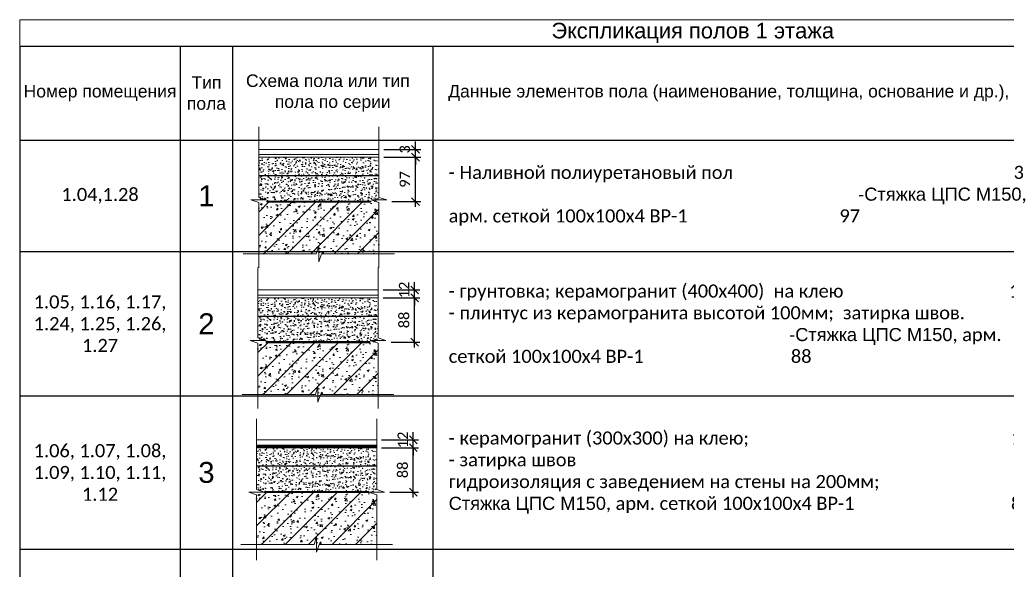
# Model space of a CAD drawing. Header units: millimetres. Extents: x 2559584 to 2748503, y -688364 to -611007.
# Drawn here: x 2674712 to 2693616, y -661907 to -651371 of the extents above; entities that cross this region are included whole.
import ezdxf

# ---------------------------------------------------------------- set-up
doc = ezdxf.new("R2010")
doc.units = ezdxf.units.MM
doc.header["$LTSCALE"] = 50
doc.linetypes.add('DASHED', pattern=[7, 5, -2, 0])
doc.linetypes.add('DASHED2', pattern=[0.375, 0.25, -0.125])
doc.layers.get('Defpoints').update_dxf_attribs({"color": 4})
for name, color, linetype in [('A-ELEV', 5, 'Continuous'), ('A-FLOR-IDEN', 14, 'Continuous'), ('A-ROOF', 5, 'Continuous')]:
    doc.layers.add(name, color=color, linetype=linetype)
doc.layers.add('S-SLAB', color=8, linetype='Continuous', lineweight=18)
doc.styles.add('Calibri', font='calibri.ttf')
doc.styles.add('DimNat100', font='romans.shx', dxfattribs={"height": 200})
doc.styles.add('M_200', font='arial.ttf')
doc.dimstyles.new('DimSpecM100', dxfattribs={"dimtxt": 200, "dimasz": 150, "dimexe": 100, "dimexo": 100, "dimgap": 100, "dimtad": 1, "dimdec": 0, "dimzin": 0, "dimtxsty": 'DimNat100', "dimblk": 'OBLIQUE', "dimcen": 100, "dimdle": 100, "dimclrt": 14, "dimazin": 0, "dimtfac": 1, "dimtdec": 0, "dimtix": 1, "dimtmove": 1, "dimatfit": 3, "dimldrblk": 'OBLIQUE', "dimfxl": 1, "dimtolj": 1, "dimtzin": 0, "dimarcsym": 0})

# ---------------------------------------------------------------- blocks, each defined once
blk = doc.blocks.new('*T376')
at = {"layer": 'A-FLOR-IDEN', "color": 0, "lineweight": -2, "transparency": 16777216}
for p, q in [((0, -503), (25767, -503)), ((0, -503), (0, -20273)), ((3074, -503), (3074, -2303)), ((4074, -503), (4074, -20273)), ((7911, -503), (7911, -18275)), ((19790, -503), (19790, -20273)), ((21742, -503), (21742, -7200)), ((23605, -503), (23605, -20273)), ((25767, -503), (25767, -20273)), ((0, -2303), (25767, -2303)), ((0, -4436), (7911, -4436)), ((23605, -4436), (25767, -4436)), ((0, -7200), (21742, -7200)), ((23605, -7200), (25767, -7200)), ((0, -10132), (21742, -10132)), ((23605, -10132), (25767, -10132)), ((0, -13250), (21742, -13250)), ((21742, -13250), (21742, -20273)), ((23605, -13250), (25767, -13250)), ((0, -16384), (21742, -16384)), ((23605, -16384), (25767, -16384)), ((3074, -18275), (21742, -18275)), ((23605, -18275), (25767, -18275)), ((3074, -19260), (25767, -19260)), ((3074, -20273), (25767, -20273))]:
    blk.add_line(p, q, dxfattribs=at)
at = {"layer": 'A-FLOR-IDEN', "color": 0, "linetype": 'ByBlock', "lineweight": -2, "transparency": 16777216}
for p, q in [((3074, -2303), (3074, -20273)), ((7911, -4436), (23605, -4436)), ((21742, -7200), (23605, -7200)), ((21742, -7200), (21742, -13250)), ((21742, -10132), (23605, -10132)), ((21742, -13250), (23605, -13250)), ((21742, -16384), (23605, -16384)), ((0, -18275), (3074, -18275)), ((7911, -18275), (7911, -20273)), ((21742, -18275), (23605, -18275)), ((0, -19260), (3074, -19260)), ((0, -20273), (3074, -20273))]:
    blk.add_line(p, q, dxfattribs=at)
at = {"layer": 'Defpoints', "color": 8, "linetype": 'ByBlock', "lineweight": 0, "transparency": 16777216}
for p, q in [((0, 0), (25767, 0)), ((0, 0), (0, -503)), ((25767, 0), (25767, -503))]:
    blk.add_line(p, q, dxfattribs=at)
at = {"layer": 'A-FLOR-IDEN', "color": 0, "transparency": 16777216}
for s, insert, char_height, width, attachment_point, style in [('{\\C256;Экспликация полов 1 этажа }', (12884, -251), 300, 25767.27, 5, 'M_200'), ('{\\H1.1429x;\\C256;Площадь финишного покрытия   пола          м\\H0.875x;²}', (22674, -1403), 210, 1863, 5, 'M_200'), ('{\\H1.1429x;\\C256;Площадь  стяжки пола          м\\H0.875x;²}', (20766, -1403), 210, 1952.52, 5, 'M_200'), ('{\\H1.1429x;\\C256;Длина плинтуса,    м.п}', (24686, -1403), 210, 2161.91, 5, 'M_200'), ('{\\C256;Тип \\Pпола}', (3574, -1403), 240, 999.94, 5, 'M_200'), ('{\\C256;Схема пола или тип   пола по серии}', (5992, -1403), 240, 3836.73, 5, 'M_200'), ('\\A1;{\\C256;Номер помещения}', (1537, -1403), 240, 3074.03, 5, 'M_200'), ('{\\C256;Данные элементов пола (наименование, толщина, основание и др.), мм}', (13850, -1403), 240, 11878.77, 5, 'M_200'), ('{\\C256;- Наливной полиуретановый пол                                                             3                                                                                             \\A1;\\fArial|b0|i0|c204|p34;-Стяжка ЦПС М150\\A0;\\fCalibri|b0|i0|c204|p34;, арм. сеткой 100х100х4 ВР-1                                 97}', (8211, -3369), 250, 11278.83, 4, 'Calibri'), ('{\\C256;1.04,1.28}', (1537, -3369), 250, 2674.09, 5, 'Calibri'), ('1', (3574, -3369), 400, 400, 5, 'M_200'), ('140,35', (21342, -3369), 250, 1152.58, 6, 'M_200'), ('139,85', (23205, -3369), 250, 1063.06, 6, 'M_200'), ('98,99', (25367, -3369), 250, 1361.97, 6, 'M_200'), ('{\\C256;- грунтовка; керамогранит (400x400)  на клею                                    12\\P- плинтус из керамогранита высотой 100мм;  затирка швов.                                                                                           \\A1;\\fArial|b0|i0|c204|p34;-Стяжка ЦПС М150\\A0;\\fCalibri|b0|i0|c204|p34;, арм. сеткой 100х100х4 ВР-1                                88}', (8211, -5818), 250, 11278.83, 4, 'Calibri'), ('{\\C256;1.05, 1.16, 1.17, 1.24, 1.25, 1.26, 1.27}', (1537, -5818), 250, 2674.09, 5, 'Calibri'), ('2', (3574, -5818), 400, 400, 5, 'M_200'), ('127,67', (21342, -5818), 250, 1152.58, 6, 'M_200'), ('125,17', (23205, -5818), 250, 1063.06, 6, 'M_200'), ('161,93', (25367, -5818), 250, 1361.97, 6, 'M_200'), ('{\\C256;1.06, 1.07, 1.08, 1.09, 1.10, 1.11, 1.12}', (1537, -8666), 250, 2674.09, 5, 'Calibri'), ('3', (3574, -8666), 400, 400, 5, 'M_200'), ('32,64', (21342, -8666), 250, 1152.58, 6, 'M_200'), ('29,03', (23205, -8666), 250, 1063.06, 6, 'M_200'), ('45,05', (25367, -8666), 250, 1361.97, 6, 'M_200'), ('{\\C256;1.01,1.02,1.03, 1.14, 1.18 - 1.23}', (1537, -11691), 250, 2674.09, 5, 'Calibri'), ('4', (3574, -11691), 400, 400, 5, 'M_200'), ('168,55', (21342, -11691), 250, 1152.58, 6, 'M_200'), ('168,15', (23205, -11691), 250, 1063.06, 6, 'M_200'), ('230,97', (25367, -11691), 250, 1361.97, 6, 'M_200'), ('{\\C256;1.15}', (1537, -14817), 250, 2674.09, 5, 'Calibri'), ('5', (3574, -14817), 400, 400, 5, 'M_200'), ('13,35', (21342, -14817), 250, 1152.58, 6, 'M_200'), ('12,43', (23205, -14817), 250, 1063.06, 6, 'M_200'), ('12,23', (25367, -14817), 250, 1361.97, 6, 'M_200'), ('{\\C256;1.13}', (1537, -17330), 250, 2674.09, 5, 'Calibri'), ('6', (3574, -17330), 400, 400, 5, 'M_200'), ('20,19', (21342, -17330), 250, 1152.58, 6, 'M_200'), ('20,19', (23205, -17330), 250, 1063.06, 6, 'M_200'), ('49,32', (25367, -17330), 250, 1361.97, 6, 'M_200'), ('502.75', (21342, -18767), 250, 1152.58, 6, 'M_200'), ('494.82', (23205, -19766), 250, 1063.06, 6, 'M_200')]:
    blk.add_mtext(s, dxfattribs=dict(at, insert=insert, char_height=char_height, width=width, attachment_point=attachment_point, style=style))
at = {"layer": 'A-FLOR-IDEN', "color": 0, "transparency": 16777216, "char_height": 250, "width": 11278.83, "attachment_point": 4}
for s, insert in [('{\\fCalibri|b0|i0|c204|p34;\\C256;- керамогранит (300x300) на клею;                                                         12\\P- затирка швов                                                                                                   гидроизоляция с заведением на стены на 200мм;\\P\\A1;\\fArial|b0|i0|c204|p34;Стяжка ЦПС М150\\A0;\\fCalibri|b0|i0|c204|p34;, арм. сеткой 100х100х4 ВР-1                                  88}', (8211, -8666)), ('{\\fCalibri|b0|i0|c204|p34;\\C256;                                                                                                              грунтовка; напольное покрытие ПВХ на клею                                      5                       грунтовка;  овнитель для пола;                                                                 5 плинтус гибкий                                                                                                                \\A1;\\fArial|b0|i0|c204|p34;- Стяжка ЦПС М150\\A0;\\fCalibri|b0|i0|c204|p34;, арм. сеткой 100х100х4 ВР-1                                90   }', (8211, -11691)), ('{\\fCalibri|b0|i0|c204|p34;\\C256;                                                                                                                Грунтовка; напольное покрытие ПВХ с антистатическим эффектом  на клею                                                                                                             5                                                                  грунтовка; ровнитель для пола;                                                                 5 плинтус гибкий                                                                                                                \\A1;\\fArial|b0|i0|c204|p34;- Стяжка ЦПС М150\\A0;\\fCalibri|b0|i0|c204|p34;, арм. сеткой 100х100х4 ВР-1                                90   }', (8211, -14817)), ('\\A1;{\\fArial|b0|i0|c204|p34;\\C256;- Стяжка ЦПС М150\\A0;\\fCalibri|b0|i0|c204|p34;, арм. сеткой 100х100х4 ВР-1                             100}', (8211, -17330)), ('{\\fCalibri|b0|i0|c204|p34;\\C256;Итого стяжка м2,}', (8211, -18767)), ('{\\fCalibri|b0|i0|c204|p34;\\C256;Итого  полы (после зашивок), м2 }', (8211, -19766))]:
    blk.add_mtext(s, dxfattribs=dict(at, insert=insert))
blk = doc.blocks.new('_Oblique')
at = {"color": 0, "linetype": 'ByBlock', "lineweight": -2}
blk.add_line((-0.5, -0.5), (0.5, 0.5), dxfattribs=at)
blk = doc.blocks.new('*D377')
at = {"layer": 'A-ELEV', "color": 0, "lineweight": -2, "transparency": 16777216}
for p, q in [((2681671, -656692), (2682371, -656692)), ((2682271, -657642), (2682271, -656592)), ((2681821, -657542), (2682371, -657542))]:
    blk.add_line(p, q, dxfattribs=at)
at = {"layer": 'Defpoints', "color": 0, "transparency": 16777216}
for p in [(2681571, -656692), (2682271, -656692), (2681721, -657542)]:
    blk.add_point(p, dxfattribs=at)
at = {"layer": 'A-ELEV', "color": 0, "lineweight": -2, "transparency": 16777216, "xscale": 150, "yscale": 150, "zscale": 150}
for p, rotation in [((2682271, -656692), 90), ((2682271, -657542), 270)]:
    blk.add_blockref('_Oblique', p, dxfattribs=dict(at, rotation=rotation))
at = {"layer": 'A-ELEV', "color": 0, "lineweight": 9, "transparency": 16777216, "insert": (2682069, -657117), "char_height": 200, "attachment_point": 5, "rotation": 90, "style": 'Calibri'}
blk.add_mtext('\\A1;88', dxfattribs=at)
blk = doc.blocks.new('*D378')
at = {"layer": 'A-ELEV', "color": 0, "lineweight": -2, "transparency": 16777216}
for p, q in [((2681666, -656542), (2682371, -656542)), ((2682271, -656542), (2682271, -656392)), ((2682271, -656692), (2682271, -656542)), ((2681666, -656692), (2682371, -656692)), ((2682271, -656692), (2682271, -656842))]:
    blk.add_line(p, q, dxfattribs=at)
at = {"layer": 'Defpoints', "color": 0, "transparency": 16777216}
for p in [(2681566, -656542), (2682271, -656542), (2681566, -656692)]:
    blk.add_point(p, dxfattribs=at)
at = {"layer": 'A-ELEV', "color": 0, "lineweight": -2, "transparency": 16777216, "xscale": 150, "yscale": 150, "zscale": 150}
for p, rotation in [((2682271, -656542), 270), ((2682271, -656692), 90)]:
    blk.add_blockref('_Oblique', p, dxfattribs=dict(at, rotation=rotation))
at = {"layer": 'A-ELEV', "color": 0, "lineweight": 9, "transparency": 16777216, "insert": (2682070, -656542), "char_height": 200, "attachment_point": 5, "rotation": 90, "style": 'Calibri'}
blk.add_mtext('\\A1;12', dxfattribs=at)
blk = doc.blocks.new('*D379')
at = {"layer": 'A-ELEV', "color": 0, "lineweight": -2, "transparency": 16777216}
for p, q in [((2681645, -659562), (2682345, -659562)), ((2682245, -660512), (2682245, -659462)), ((2681795, -660412), (2682345, -660412))]:
    blk.add_line(p, q, dxfattribs=at)
at = {"layer": 'Defpoints', "color": 0, "transparency": 16777216}
for p in [(2681545, -659562), (2682245, -659562), (2681695, -660412)]:
    blk.add_point(p, dxfattribs=at)
at = {"layer": 'A-ELEV', "color": 0, "lineweight": -2, "transparency": 16777216, "xscale": 150, "yscale": 150, "zscale": 150}
for p, rotation in [((2682245, -659562), 90), ((2682245, -660412), 270)]:
    blk.add_blockref('_Oblique', p, dxfattribs=dict(at, rotation=rotation))
at = {"layer": 'A-ELEV', "color": 0, "lineweight": 9, "transparency": 16777216, "insert": (2682043, -659987), "char_height": 200, "attachment_point": 5, "rotation": 90, "style": 'Calibri'}
blk.add_mtext('\\A1;88', dxfattribs=at)
blk = doc.blocks.new('*D380')
at = {"layer": 'A-ELEV', "color": 0, "lineweight": -2, "transparency": 16777216}
for p, q in [((2682245, -659412), (2682245, -659262)), ((2681640, -659412), (2682345, -659412)), ((2681640, -659562), (2682345, -659562)), ((2682245, -659562), (2682245, -659412)), ((2682245, -659562), (2682245, -659712))]:
    blk.add_line(p, q, dxfattribs=at)
at = {"layer": 'Defpoints', "color": 0, "transparency": 16777216}
for p in [(2681540, -659412), (2681540, -659562), (2682245, -659412)]:
    blk.add_point(p, dxfattribs=at)
at = {"layer": 'A-ELEV', "color": 0, "lineweight": -2, "transparency": 16777216, "xscale": 150, "yscale": 150, "zscale": 150}
for p, rotation in [((2682245, -659412), 270), ((2682245, -659562), 90)]:
    blk.add_blockref('_Oblique', p, dxfattribs=dict(at, rotation=rotation))
at = {"layer": 'A-ELEV', "color": 0, "lineweight": 9, "transparency": 16777216, "insert": (2682044, -659412), "char_height": 200, "attachment_point": 5, "rotation": 90, "style": 'Calibri'}
blk.add_mtext('\\A1;12', dxfattribs=at)
blk = doc.blocks.new('*D386')
at = {"layer": 'A-ELEV', "color": 0, "lineweight": -2, "transparency": 16777216}
for p, q in [((2682287, -654952), (2682287, -653901)), ((2681687, -654001), (2682387, -654001)), ((2681837, -654852), (2682387, -654852))]:
    blk.add_line(p, q, dxfattribs=at)
at = {"layer": 'Defpoints', "color": 0, "transparency": 16777216}
for p in [(2681587, -654001), (2682287, -654001), (2681737, -654852)]:
    blk.add_point(p, dxfattribs=at)
at = {"layer": 'A-ELEV', "color": 0, "lineweight": -2, "transparency": 16777216, "xscale": 150, "yscale": 150, "zscale": 150}
for p, rotation in [((2682287, -654001), 90), ((2682287, -654852), 270)]:
    blk.add_blockref('_Oblique', p, dxfattribs=dict(at, rotation=rotation))
at = {"layer": 'A-ELEV', "color": 0, "lineweight": 9, "transparency": 16777216, "insert": (2682084, -654427), "char_height": 200, "attachment_point": 5, "rotation": 90, "style": 'Calibri'}
blk.add_mtext('\\A1;97', dxfattribs=at)
blk = doc.blocks.new('*D387')
at = {"layer": 'A-ELEV', "color": 0, "lineweight": -2, "transparency": 16777216}
for p, q in [((2682287, -653852), (2682287, -653702)), ((2681682, -653852), (2682387, -653852)), ((2682287, -654001), (2682287, -653852)), ((2681682, -654001), (2682387, -654001)), ((2682287, -654001), (2682287, -654151))]:
    blk.add_line(p, q, dxfattribs=at)
at = {"layer": 'Defpoints', "color": 0, "transparency": 16777216}
for p in [(2681582, -653852), (2682287, -653852), (2681582, -654001)]:
    blk.add_point(p, dxfattribs=at)
at = {"layer": 'A-ELEV', "color": 0, "lineweight": -2, "transparency": 16777216, "xscale": 150, "yscale": 150, "zscale": 150}
for p, rotation in [((2682287, -653852), 270), ((2682287, -654001), 90)]:
    blk.add_blockref('_Oblique', p, dxfattribs=dict(at, rotation=rotation))
at = {"layer": 'A-ELEV', "color": 0, "lineweight": 9, "transparency": 16777216, "insert": (2682084, -653852), "char_height": 200, "attachment_point": 5, "rotation": 90, "style": 'Calibri'}
blk.add_mtext('\\A1;3', dxfattribs=at)

msp = doc.modelspace()

# ---------------------------------------------------------------- hatches: boundary and pattern name
at = {"layer": 'A-ELEV', "lineweight": 9}
h = msp.add_hatch(dxfattribs=at)
h.set_pattern_fill('AR-CONC', color=8, style=0)
h.set_pattern_definition([(50, (2684076.85, -677201.7), (182.1847, -15.9391), [19.05, -209.55]), (355, (2684076.85, -677201.7), (-35.2428, 191.0566), [15.24, -167.64]), (100.451, (2684092.04, -677203.02), (146.9425, 175.1167), [16.19, -178.09]), (46.1842, (2684076.85, -677150.9), (271.079, -42.0423), [28.575, -314.325]), (96.6356, (2684099.44, -677154.4), (237.4042, 247.4256), [24.285, -267.135]), (351.184, (2684076.85, -677150.9), (237.4046, 247.425), [22.86, -251.46]), (21, (2684102.25, -677163.6), (151.6149, -102.2655), [19.05, -209.55]), (326, (2684102.25, -677163.6), (61.802, 184.188), [15.24, -167.64]), (71.4514, (2684114.89, -677172.12), (213.4165, 81.9229), [16.19, -178.09]), (37.5, (2684076.854, -677201.696), (3.0886, 84.55504), [0, -165.608, 0, -170.18, 0, -168.275]), (7.5, (2684076.85, -677201.7), (66.81966, 100.18057), [0, -97.028, 0, -161.798, 0, -64.135]), (327.5, (2684020.21, -677201.696), (135.5906, -5.72874), [0, -63.5, 0, -198.12, 0, -262.89]), (317.5, (2683994.81, -677201.7), (148.1292, 25.4265), [0, -82.55, 0, -131.572, 0, -186.69])])
h.paths.add_polyline_path([(2681436.9, -654851.7), (2681736.9, -654851.7), (2681586.9, -654801.7), (2681581.9, -654001.4), (2679281.9, -654001.4), (2679286.9, -654801.7), (2679436.9, -654851.7)])
h = msp.add_hatch(dxfattribs=at)
h.set_pattern_fill('ANSI31', color=8, scale=100, style=0)
h.set_pattern_definition([(45, (2684076.85, -677201.7), (-224.5064, 224.5064), [])])
h.paths.add_polyline_path([(2681586.9, -654851.7), (2679286.9, -654851.7), (2679286.9, -655851.7), (2680386.9, -655851.7), (2680436.9, -655701.7), (2680436.9, -656001.7), (2680486.9, -655851.7), (2681586.9, -655851.7)])
h = msp.add_hatch(dxfattribs=at)
h.set_pattern_fill('AR-CONC', color=8, scale=2, style=0)
h.set_pattern_definition([(50, (2684076.85, -677201.7), (364.3693, -31.878), [38.1, -419.1]), (355, (2684076.85, -677201.7), (-70.4857, 382.113), [30.48, -335.28]), (100.451, (2684107.22, -677204.35), (293.885, 350.2334), [32.38, -356.18]), (46.1842, (2684076.85, -677100.1), (542.158, -84.085), [57.15, -628.65]), (96.6356, (2684122.03, -677107.1), (474.808, 494.851), [48.57, -534.27]), (351.184, (2684076.85, -677100.1), (474.809, 494.85), [45.72, -502.92]), (21, (2684127.65, -677125.5), (303.2298, -204.531), [38.1, -419.1]), (326, (2684127.65, -677125.5), (123.604, 368.376), [30.48, -335.28]), (71.4514, (2684152.92, -677142.54), (426.833, 163.8457), [32.38, -356.18]), (37.5, (2684076.85, -677201.7), (6.1772, 169.1101), [0, -331.216, 0, -340.36, 0, -336.55]), (7.5, (2684076.85, -677201.7), (133.6393, 200.3611), [0, -194.056, 0, -323.596, 0, -128.27]), (327.5, (2683963.57, -677201.7), (271.1812, -11.4575), [0, -127, 0, -396.24, 0, -525.78]), (317.5, (2683912.77, -677201.7), (296.2584, 50.853), [0, -165.1, 0, -263.144, 0, -373.38])])
h.paths.add_polyline_path([(2681586.9, -654851.7), (2679286.9, -654851.7), (2679286.9, -655851.7), (2680386.9, -655851.7), (2680436.9, -655701.7), (2680436.9, -656001.7), (2680486.9, -655851.7), (2681586.9, -655851.7)])
h = msp.add_hatch(dxfattribs=at)
h.set_pattern_fill('AR-CONC', color=8, style=0)
h.set_pattern_definition([(50, (2684061.35, -679892.47), (182.1847, -15.9391), [19.05, -209.55]), (355, (2684061.35, -679892.47), (-35.2428, 191.0566), [15.24, -167.64]), (100.451, (2684076.53, -679893.8), (146.9425, 175.1167), [16.19, -178.09]), (46.1842, (2684061.35, -679841.67), (271.079, -42.0423), [28.575, -314.325]), (96.6356, (2684083.94, -679845.17), (237.4042, 247.4256), [24.285, -267.135]), (351.184, (2684061.35, -679841.67), (237.4046, 247.425), [22.86, -251.46]), (21, (2684086.75, -679854.37), (151.6149, -102.2655), [19.05, -209.55]), (326, (2684086.75, -679854.37), (61.802, 184.188), [15.24, -167.64]), (71.4514, (2684099.38, -679862.9), (213.4165, 81.9229), [16.19, -178.09]), (37.5, (2684061.35, -679892.47), (3.0886, 84.55504), [0, -165.608, 0, -170.18, 0, -168.275]), (7.5, (2684061.35, -679892.47), (66.81966, 100.18057), [0, -97.028, 0, -161.798, 0, -64.135]), (327.5, (2684004.706, -679892.47), (135.5906, -5.72874), [0, -63.5, 0, -198.12, 0, -262.89]), (317.5, (2683979.3, -679892.47), (148.1292, 25.4265), [0, -82.55, 0, -131.572, 0, -186.69])])
h.paths.add_polyline_path([(2681421.3, -657542.5), (2681721.3, -657542.5), (2681571.3, -657492.5), (2681566.4, -656692.2), (2679266.4, -656692.2), (2679271.3, -657492.5), (2679421.3, -657542.5)])
h = msp.add_hatch(dxfattribs=at)
h.set_pattern_fill('ANSI31', color=8, scale=100, style=0)
h.set_pattern_definition([(45, (2684061.35, -679892.47), (-224.5064, 224.5064), [])])
h.paths.add_polyline_path([(2681571.3, -657542.5), (2679271.3, -657542.5), (2679271.3, -658542.5), (2680371.3, -658542.5), (2680421.3, -658392.5), (2680421.3, -658692.5), (2680471.3, -658542.5), (2681571.3, -658542.5)])
h = msp.add_hatch(dxfattribs=at)
h.set_pattern_fill('AR-CONC', color=8, scale=2, style=0)
h.set_pattern_definition([(50, (2684061.35, -679892.47), (364.3693, -31.878), [38.1, -419.1]), (355, (2684061.35, -679892.47), (-70.4857, 382.113), [30.48, -335.28]), (100.451, (2684091.7, -679895.13), (293.885, 350.2334), [32.38, -356.18]), (46.1842, (2684061.35, -679790.87), (542.158, -84.085), [57.15, -628.65]), (96.6356, (2684106.53, -679797.9), (474.808, 494.851), [48.57, -534.27]), (351.184, (2684061.35, -679790.87), (474.809, 494.85), [45.72, -502.92]), (21, (2684112.15, -679816.27), (303.2298, -204.531), [38.1, -419.1]), (326, (2684112.15, -679816.27), (123.604, 368.376), [30.48, -335.28]), (71.4514, (2684137.4, -679833.3), (426.833, 163.8457), [32.38, -356.18]), (37.5, (2684061.35, -679892.47), (6.1772, 169.1101), [0, -331.216, 0, -340.36, 0, -336.55]), (7.5, (2684061.35, -679892.47), (133.6393, 200.3611), [0, -194.056, 0, -323.596, 0, -128.27]), (327.5, (2683948.06, -679892.47), (271.1812, -11.4575), [0, -127, 0, -396.24, 0, -525.78]), (317.5, (2683897.26, -679892.47), (296.2584, 50.853), [0, -165.1, 0, -263.144, 0, -373.38])])
h.paths.add_polyline_path([(2681571.3, -657542.5), (2679271.3, -657542.5), (2679271.3, -658542.5), (2680371.3, -658542.5), (2680421.3, -658392.5), (2680421.3, -658692.5), (2680471.3, -658542.5), (2681571.3, -658542.5)])
h = msp.add_hatch(dxfattribs=at)
h.set_pattern_fill('AR-CONC', color=8, style=0)
h.set_pattern_definition([(50, (2684035.3, -682761.8), (182.1847, -15.9391), [19.05, -209.55]), (355, (2684035.3, -682761.8), (-35.2428, 191.0566), [15.24, -167.64]), (100.451, (2684050.48, -682763.13), (146.9425, 175.1167), [16.19, -178.09]), (46.1842, (2684035.3, -682711), (271.079, -42.0423), [28.575, -314.325]), (96.6356, (2684057.89, -682714.5), (237.4042, 247.4256), [24.285, -267.135]), (351.184, (2684035.3, -682711), (237.4046, 247.425), [22.86, -251.46]), (21, (2684060.7, -682723.7), (151.6149, -102.2655), [19.05, -209.55]), (326, (2684060.7, -682723.7), (61.802, 184.188), [15.24, -167.64]), (71.4514, (2684073.33, -682732.23), (213.4165, 81.9229), [16.19, -178.09]), (37.5, (2684035.296, -682761.806), (3.0886, 84.55504), [0, -165.608, 0, -170.18, 0, -168.275]), (7.5, (2684035.3, -682761.81), (66.81966, 100.18057), [0, -97.028, 0, -161.798, 0, -64.135]), (327.5, (2683978.654, -682761.806), (135.5906, -5.72874), [0, -63.5, 0, -198.12, 0, -262.89]), (317.5, (2683953.25, -682761.81), (148.1292, 25.4265), [0, -82.55, 0, -131.572, 0, -186.69])])
h.paths.add_polyline_path([(2681395.3, -660411.8), (2681695.3, -660411.8), (2681545.3, -660361.8), (2681540.3, -659561.6), (2679240.3, -659561.6), (2679245.3, -660361.8), (2679395.3, -660411.8)])
h = msp.add_hatch(dxfattribs=at)
h.set_pattern_fill('ANSI31', color=8, scale=100, style=0)
h.set_pattern_definition([(45, (2684035.3, -682761.8), (-224.5064, 224.5064), [])])
h.paths.add_polyline_path([(2681545.3, -660411.8), (2679245.3, -660411.8), (2679245.3, -661411.8), (2680345.3, -661411.8), (2680395.3, -661261.8), (2680395.3, -661561.8), (2680445.3, -661411.8), (2681545.3, -661411.8)])
h = msp.add_hatch(dxfattribs=at)
h.set_pattern_fill('AR-CONC', color=8, scale=2, style=0)
h.set_pattern_definition([(50, (2684035.3, -682761.8), (364.3693, -31.878), [38.1, -419.1]), (355, (2684035.3, -682761.8), (-70.4857, 382.113), [30.48, -335.28]), (100.451, (2684065.66, -682764.46), (293.885, 350.2334), [32.38, -356.18]), (46.1842, (2684035.3, -682660.2), (542.158, -84.085), [57.15, -628.65]), (96.6356, (2684080.5, -682667.2), (474.808, 494.851), [48.57, -534.27]), (351.184, (2684035.3, -682660.2), (474.809, 494.85), [45.72, -502.92]), (21, (2684086.1, -682685.6), (303.2298, -204.531), [38.1, -419.1]), (326, (2684086.1, -682685.6), (123.604, 368.376), [30.48, -335.28]), (71.4514, (2684111.36, -682702.65), (426.833, 163.8457), [32.38, -356.18]), (37.5, (2684035.3, -682761.8), (6.1772, 169.1101), [0, -331.216, 0, -340.36, 0, -336.55]), (7.5, (2684035.3, -682761.8), (133.6393, 200.3611), [0, -194.056, 0, -323.596, 0, -128.27]), (327.5, (2683922.01, -682761.8), (271.1812, -11.4575), [0, -127, 0, -396.24, 0, -525.78]), (317.5, (2683871.21, -682761.8), (296.2584, 50.853), [0, -165.1, 0, -263.144, 0, -373.38])])
h.paths.add_polyline_path([(2681545.3, -660411.8), (2679245.3, -660411.8), (2679245.3, -661411.8), (2680345.3, -661411.8), (2680395.3, -661261.8), (2680395.3, -661561.8), (2680445.3, -661411.8), (2681545.3, -661411.8)])

# ---------------------------------------------------------------- linework, layer by layer
at = {"layer": 'A-ELEV', "color": 7, "lineweight": 9}
for p, q in [((2679286.9, -653851.7), (2681586.9, -653851.7)), ((2679281.9, -654001.4), (2681581.9, -654001.4)), ((2679286.9, -653951.7), (2681586.9, -653951.7)), ((2679436.9, -654851.7), (2681436.9, -654851.7)), ((2679436.9, -654851.7), (2681436.9, -654851.7)), ((2679271.3, -656542.5), (2681571.3, -656542.5)), ((2679266.4, -656692.2), (2681566.4, -656692.2)), ((2679271.3, -656642.5), (2681571.3, -656642.5)), ((2679421.3, -657542.5), (2681421.3, -657542.5)), ((2679421.3, -657542.5), (2681421.3, -657542.5)), ((2679240.3, -659561.6), (2681540.3, -659561.6)), ((2679245.3, -659411.8), (2681545.3, -659411.8)), ((2679245.3, -659511.8), (2681545.3, -659511.8)), ((2679395.3, -660411.8), (2681395.3, -660411.8)), ((2679395.3, -660411.8), (2681395.3, -660411.8))]:
    msp.add_line(p, q, dxfattribs=at)
at = {"layer": 'A-ELEV', "color": 8, "lineweight": 9, "flags": 128}
for points in [[(2679286.9, -656120.9), (2679286.9, -654870.9), (2679136.9, -654820.9), (2679436.9, -654820.9), (2679286.9, -654770.9), (2679286.9, -653420.9)], [(2681586.9, -656120.9), (2681586.9, -654870.9), (2681436.9, -654820.9), (2681736.9, -654820.9), (2681586.9, -654770.9), (2681586.9, -653420.9)], [(2678986.9, -655851.7), (2680386.9, -655851.7), (2680436.9, -655701.7), (2680436.9, -656001.7), (2680486.9, -655851.7), (2681886.9, -655851.7)], [(2679271.3, -658811.6), (2679271.3, -657561.6), (2679121.3, -657511.6), (2679421.3, -657511.6), (2679271.3, -657461.6), (2679271.3, -656111.6)], [(2681571.3, -658811.6), (2681571.3, -657561.6), (2681421.3, -657511.6), (2681721.3, -657511.6), (2681571.3, -657461.6), (2681571.3, -656111.6)], [(2678971.3, -658542.5), (2680371.3, -658542.5), (2680421.3, -658392.5), (2680421.3, -658692.5), (2680471.3, -658542.5), (2681871.3, -658542.5)], [(2679245.3, -661711.8), (2679245.3, -660461.8), (2679095.3, -660411.8), (2679395.3, -660411.8), (2679245.3, -660361.8), (2679245.3, -659011.8)], [(2681545.3, -661711.8), (2681545.3, -660461.8), (2681395.3, -660411.8), (2681695.3, -660411.8), (2681545.3, -660361.8), (2681545.3, -659011.8)], [(2678945.3, -661411.8), (2680345.3, -661411.8), (2680395.3, -661261.8), (2680395.3, -661561.8), (2680445.3, -661411.8), (2681845.3, -661411.8)]]:
    msp.add_lwpolyline(points, dxfattribs=at)
at = {"layer": 'A-ELEV', "color": 7, "linetype": 'DASHED2', "lineweight": 9, "ltscale": 1000, "const_width": 40}
for points in [[(2679436.9, -654851.7), (2681436.9, -654851.7)], [(2679421.3, -657542.5), (2681421.3, -657542.5)], [(2679395.3, -660411.8), (2681395.3, -660411.8)]]:
    msp.add_lwpolyline(points, dxfattribs=at)
at = {"layer": 'A-ROOF', "color": 5, "linetype": 'DASHED2', "ltscale": 1000}
for points in [[(2679286.9, -654351.7), (2681586.9, -654351.7)], [(2679271.3, -657042.5), (2681571.3, -657042.5)], [(2679245.3, -659911.8), (2681545.3, -659911.8)]]:
    msp.add_lwpolyline(points, dxfattribs=at)
at = {"layer": 'S-SLAB', "color": 5}
for p, q in [((2681545.3, -659511.6), (2679245.3, -659511.6)), ((2681545.3, -659561.6), (2679245.3, -659561.6))]:
    msp.add_line(p, q, dxfattribs=at)
at = {"layer": 'S-SLAB', "color": 8, "linetype": 'DASHED', "ltscale": 0.6, "const_width": 50}
msp.add_lwpolyline([(2679245.3, -659536.6), (2681545.3, -659536.6)], dxfattribs=at)

# ---------------------------------------------------------------- block references
msp.add_blockref('*T376', (2674711.7, -651371.3))

# ---------------------------------------------------------------- dimensions: what is measured, and where the dimension line sits
at = {"layer": 'A-ELEV', "color": 5, "lineweight": 9}
for base, p1, p2, text, picture, middle in [((2682286.9, -653851.7), (2681581.9, -654001.4), (2681581.9, -653851.7), '3', '*D387', (2682286.9, -653851.7)), ((2682271.3, -656542.5), (2681566.4, -656692.2), (2681566.4, -656542.5), '12', '*D378', (2682271.3, -656542.5)), ((2682245.3, -659411.8), (2681540.3, -659561.6), (2681540.3, -659411.8), '12', '*D380', (2682245.3, -659411.8))]:
    dim = msp.add_linear_dim(base=base, p1=p1, p2=p2, angle=90, text=text, dimstyle='DimSpecM100', override={"dimtxsty": 'Calibri', "dimclrt": 0, "dimarcsym": 1}, dxfattribs=at)
    dim.commit()
    dim.dimension.update_dxf_attribs({"geometry": picture, "text_midpoint": middle, "dimtype": 160})
for base, p1, p2, text, picture, middle in [((2682286.9, -654001.4), (2681736.9, -654851.7), (2681586.9, -654001.4), '97', '*D386', (2682084.4, -654426.6)), ((2682271.3, -656692.2), (2681721.3, -657542.5), (2681571.3, -656692.2), '88', '*D377', (2682068.9, -657117.3)), ((2682245.3, -659561.6), (2681695.3, -660411.8), (2681545.3, -659561.6), '88', '*D379', (2682042.8, -659986.7))]:
    dim = msp.add_linear_dim(base=base, p1=p1, p2=p2, angle=90, text=text, dimstyle='DimSpecM100', override={"dimtxsty": 'Calibri', "dimclrt": 0, "dimarcsym": 1}, dxfattribs=at)
    dim.commit()
    dim.dimension.update_dxf_attribs({"geometry": picture, "text_midpoint": middle})

doc.saveas('drawing.dxf')
